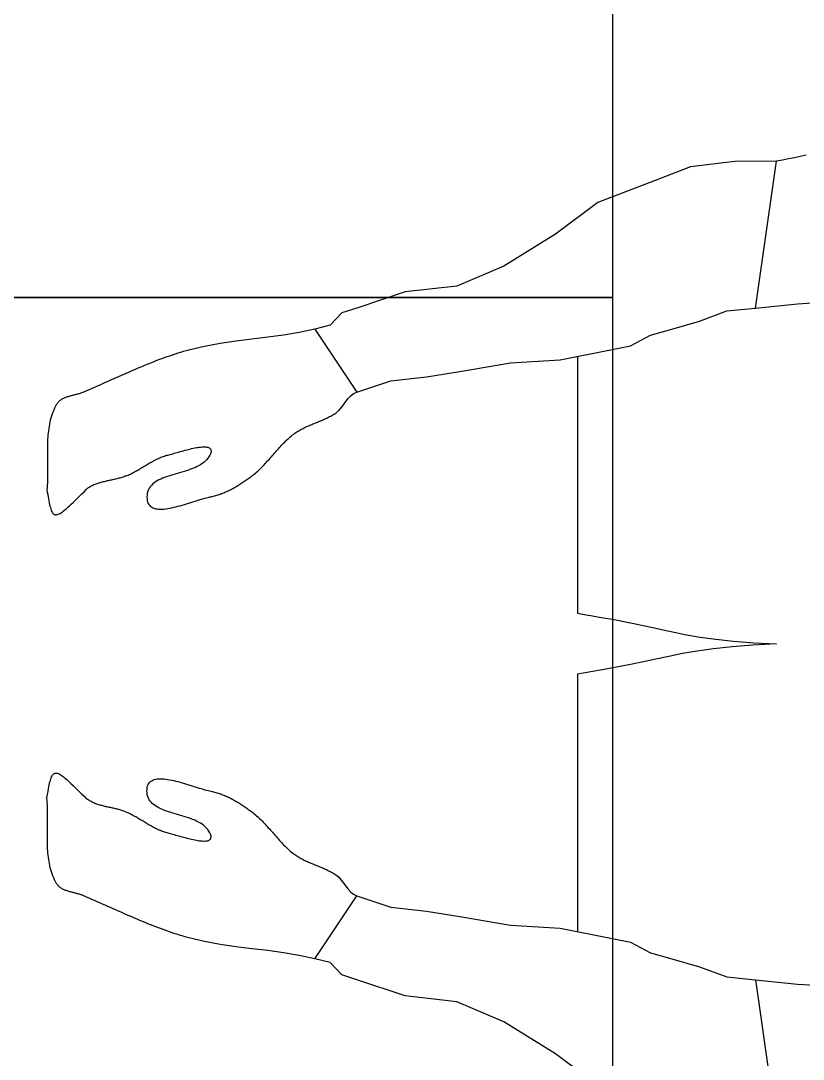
# Model space of a CAD drawing. Header units: millimetres. Extents: x -155 to 94595, y -3153 to 63413.
# Drawn here: x 92870 to 93260, y 44548 to 45065 of the extents above; entities that cross this region are included whole.
import ezdxf

# ---------------------------------------------------------------- set-up
doc = ezdxf.new("R2010")
doc.units = ezdxf.units.MM
doc.linetypes.add('TRATTEGGIATA2', pattern=[0.375, 0.25, -0.125])
doc.layers.add('5', color=1, linetype='TRATTEGGIATA2')
doc.layers.add('int', color=185, linetype='Continuous')

msp = doc.modelspace()

# ---------------------------------------------------------------- linework, layer by layer
at = {"layer": '5'}
for points in [[(93164.86, 44926.989), (92564.86, 44926.989), (92564.86, 45826.989), (93164.86, 45826.989)], [(93164.86, 44026.989), (92564.86, 44026.989), (92564.86, 44926.989), (93164.86, 44926.989)]]:
    msp.add_lwpolyline(points, close=True, dxfattribs=at)
at = {"layer": 'int'}
for p, q in [((93225.641, 44994.715), (93203.65, 44992.118)), ((93246.508, 44994.936), (93225.641, 44994.715)), ((93236.057, 44921.784), (93246.508, 44994.936)), ((93249.456, 44995.468), (93246.508, 44994.936)), ((93252.403, 44996.023), (93249.456, 44995.468)), ((93255.346, 44996.598), (93252.403, 44996.023)), ((93258.287, 44997.192), (93255.346, 44996.598)), ((93261.227, 44997.803), (93258.287, 44997.192)), ((93203.65, 44992.118), (93183.806, 44984.486)), ((93183.806, 44984.486), (93157.543, 44974.385)), ((93157.543, 44974.385), (93136.495, 44958.549)), ((93136.495, 44958.549), (93110.654, 44942.684)), ((93110.654, 44942.684), (93087.313, 44932.681)), ((93087.313, 44932.681), (93061.564, 44929.805)), ((93061.564, 44929.805), (93037.502, 44921.784)), ((93037.502, 44921.784), (93030.1, 44919.317)), ((93221.741, 44920.352), (93236.057, 44921.784)), ((93236.057, 44921.784), (93256.871, 44923.865)), ((93256.871, 44923.865), (93278.096, 44925.228)), ((93030.1, 44919.317), (93024.188, 44913.23)), ((93208.067, 44915.28), (93221.741, 44920.352)), ((93016.601, 44911.334), (93008.841, 44909.637)), ((93024.188, 44913.23), (93016.601, 44911.334)), ((93016.601, 44911.334), (93037.502, 44879.983)), ((93183.663, 44908.307), (93194.256, 44911.334)), ((93194.256, 44911.334), (93208.067, 44915.28)), ((92977.307, 44905.286), (92969.436, 44904.147)), ((92985.21, 44906.273), (92977.307, 44905.286)), ((92993.118, 44907.239), (92985.21, 44906.273)), ((93001.004, 44908.316), (92993.118, 44907.239)), ((93008.841, 44909.637), (93001.004, 44908.316)), ((93173.721, 44903.046), (93183.663, 44908.307)), ((92951.121, 44900.095), (92949.739, 44899.681)), ((92952.508, 44900.496), (92951.121, 44900.095)), ((92953.899, 44900.883), (92952.508, 44900.496)), ((92961.624, 44902.723), (92953.899, 44900.883)), ((92969.436, 44904.147), (92961.624, 44902.723)), ((93138.746, 44896.051), (93162.905, 44900.883)), ((93162.905, 44900.883), (93173.721, 44903.046)), ((92936.132, 44894.911), (92934.789, 44894.382)), ((92937.478, 44895.432), (92936.132, 44894.911)), ((92938.826, 44895.944), (92937.478, 44895.432)), ((92940.178, 44896.448), (92938.826, 44895.944)), ((92941.533, 44896.942), (92940.178, 44896.448)), ((92942.891, 44897.426), (92941.533, 44896.942)), ((92944.253, 44897.9), (92942.891, 44897.426)), ((92945.619, 44898.363), (92944.253, 44897.9)), ((92946.988, 44898.814), (92945.619, 44898.363)), ((92948.362, 44899.254), (92946.988, 44898.814)), ((92949.739, 44899.681), (92948.362, 44899.254)), ((93114.051, 44894.483), (93138.746, 44896.051)), ((93147.36, 44897.774), (93147.36, 44769.892)), ((92924.126, 44889.921), (92922.801, 44889.342)), ((92925.453, 44890.496), (92924.126, 44889.921)), ((92926.781, 44891.067), (92925.453, 44890.496)), ((92928.111, 44891.634), (92926.781, 44891.067)), ((92929.442, 44892.196), (92928.111, 44891.634)), ((92930.776, 44892.752), (92929.442, 44892.196)), ((92932.111, 44893.302), (92930.776, 44892.752)), ((92933.449, 44893.845), (92932.111, 44893.302)), ((92934.789, 44894.382), (92933.449, 44893.845)), ((93072.231, 44887.513), (93089.753, 44890.433)), ((93089.753, 44890.433), (93114.051, 44894.483)), ((92912.228, 44884.638), (92910.908, 44884.048)), ((92913.548, 44885.228), (92912.228, 44884.638)), ((92914.869, 44885.819), (92913.548, 44885.228)), ((92916.189, 44886.409), (92914.869, 44885.819)), ((92917.51, 44886.999), (92916.189, 44886.409)), ((92918.832, 44887.588), (92917.51, 44886.999)), ((92920.154, 44888.175), (92918.832, 44887.588)), ((92921.477, 44888.759), (92920.154, 44888.175)), ((92922.801, 44889.342), (92921.477, 44888.759)), ((93037.502, 44879.983), (93054.374, 44885.607)), ((93054.374, 44885.607), (93072.231, 44887.513)), ((92900.093, 44879.406), (92899.686, 44879.278)), ((92900.493, 44879.54), (92900.093, 44879.406)), ((92900.886, 44879.68), (92900.493, 44879.54)), ((92901.271, 44879.827), (92900.886, 44879.68)), ((92901.648, 44879.983), (92901.271, 44879.827)), ((92902.973, 44880.553), (92901.648, 44879.983)), ((92904.298, 44881.128), (92902.973, 44880.553)), ((92905.621, 44881.707), (92904.298, 44881.128)), ((92906.944, 44882.288), (92905.621, 44881.707)), ((92908.266, 44882.873), (92906.944, 44882.288)), ((92909.587, 44883.46), (92908.266, 44882.873)), ((92910.908, 44884.048), (92909.587, 44883.46)), ((93035.855, 44879.191), (93037.502, 44879.983)), ((92888.323, 44874.34), (92888.099, 44874.016)), ((92888.564, 44874.647), (92888.323, 44874.34)), ((92888.822, 44874.938), (92888.564, 44874.647)), ((92889.096, 44875.212), (92888.822, 44874.938)), ((92889.385, 44875.471), (92889.096, 44875.212)), ((92889.688, 44875.715), (92889.385, 44875.471)), ((92890.005, 44875.946), (92889.688, 44875.715)), ((92890.335, 44876.163), (92890.005, 44875.946)), ((92890.676, 44876.369), (92890.335, 44876.163)), ((92891.029, 44876.562), (92890.676, 44876.369)), ((92891.393, 44876.745), (92891.029, 44876.562)), ((92891.766, 44876.918), (92891.393, 44876.745)), ((92892.148, 44877.081), (92891.766, 44876.918)), ((92892.539, 44877.236), (92892.148, 44877.081)), ((92892.936, 44877.383), (92892.539, 44877.236)), ((92893.341, 44877.522), (92892.936, 44877.383)), ((92893.751, 44877.656), (92893.341, 44877.522)), ((92894.167, 44877.784), (92893.751, 44877.656)), ((92894.587, 44877.907), (92894.167, 44877.784)), ((92895.01, 44878.026), (92894.587, 44877.907)), ((92895.437, 44878.141), (92895.01, 44878.026)), ((92895.865, 44878.254), (92895.437, 44878.141)), ((92896.295, 44878.366), (92895.865, 44878.254)), ((92896.725, 44878.476), (92896.295, 44878.366)), ((92897.155, 44878.585), (92896.725, 44878.476)), ((92897.584, 44878.695), (92897.155, 44878.585)), ((92898.011, 44878.807), (92897.584, 44878.695)), ((92898.435, 44878.92), (92898.011, 44878.807)), ((92898.857, 44879.036), (92898.435, 44878.92)), ((92899.274, 44879.155), (92898.857, 44879.036)), ((92899.686, 44879.278), (92899.274, 44879.155)), ((93030.911, 44873.626), (93032.035, 44875.191)), ((93032.035, 44875.191), (93033.189, 44876.702)), ((93033.189, 44876.702), (93034.44, 44878.066)), ((93034.44, 44878.066), (93035.855, 44879.191)), ((92885.825, 44869.007), (92885.485, 44868.002)), ((92886.198, 44870.002), (92885.825, 44869.007)), ((92886.608, 44870.988), (92886.198, 44870.002)), ((92887.054, 44871.963), (92886.608, 44870.988)), ((92887.54, 44872.929), (92887.054, 44871.963)), ((92887.707, 44873.311), (92887.54, 44872.929)), ((92887.893, 44873.673), (92887.707, 44873.311)), ((92888.099, 44874.016), (92887.893, 44873.673)), ((93026.04, 44868.889), (93026.549, 44869.205)), ((93026.549, 44869.205), (93027.051, 44869.532)), ((93027.051, 44869.532), (93028.486, 44870.703)), ((93028.486, 44870.703), (93029.75, 44872.099)), ((93029.75, 44872.099), (93030.911, 44873.626)), ((92884.439, 44863.9), (92884.247, 44862.856)), ((92884.657, 44864.937), (92884.439, 44863.9)), ((92884.903, 44865.967), (92884.657, 44864.937)), ((92885.179, 44866.989), (92884.903, 44865.967)), ((92885.485, 44868.002), (92885.179, 44866.989)), ((93014.56, 44863.633), (93015.116, 44863.867)), ((93015.116, 44863.867), (93015.673, 44864.098)), ((93015.673, 44864.098), (93016.231, 44864.328)), ((93016.231, 44864.328), (93016.79, 44864.556)), ((93016.79, 44864.556), (93017.349, 44864.785)), ((93017.349, 44864.785), (93017.908, 44865.013)), ((93017.908, 44865.013), (93018.467, 44865.242)), ((93018.467, 44865.242), (93019.025, 44865.473)), ((93019.025, 44865.473), (93019.582, 44865.706)), ((93019.582, 44865.706), (93020.137, 44865.942)), ((93020.137, 44865.942), (93020.69, 44866.18)), ((93020.69, 44866.18), (93021.241, 44866.423)), ((93021.241, 44866.423), (93021.79, 44866.671)), ((93021.79, 44866.671), (93022.335, 44866.923)), ((93022.335, 44866.923), (93022.878, 44867.182)), ((93022.878, 44867.182), (93023.416, 44867.446)), ((93023.416, 44867.446), (93023.95, 44867.718)), ((93023.95, 44867.718), (93024.48, 44867.998)), ((93024.48, 44867.998), (93025.006, 44868.286)), ((93025.006, 44868.286), (93025.526, 44868.582)), ((93025.526, 44868.582), (93026.04, 44868.889)), ((92883.814, 44859.684), (92883.713, 44858.615)), ((92883.936, 44860.747), (92883.814, 44859.684)), ((92884.08, 44861.805), (92883.936, 44860.747)), ((92884.247, 44862.856), (92884.08, 44861.805)), ((93004.957, 44858.147), (93005.549, 44858.62)), ((93005.549, 44858.62), (93006.151, 44859.082)), ((93006.151, 44859.082), (93006.635, 44859.436)), ((93006.635, 44859.436), (93007.127, 44859.778)), ((93007.127, 44859.778), (93007.625, 44860.109)), ((93007.625, 44860.109), (93008.13, 44860.428)), ((93008.13, 44860.428), (93008.641, 44860.737)), ((93008.641, 44860.737), (93009.157, 44861.037)), ((93009.157, 44861.037), (93009.679, 44861.327)), ((93009.679, 44861.327), (93010.207, 44861.609)), ((93010.207, 44861.609), (93010.738, 44861.883)), ((93010.738, 44861.883), (93011.274, 44862.15)), ((93011.274, 44862.15), (93011.814, 44862.41)), ((93011.814, 44862.41), (93012.358, 44862.664)), ((93012.358, 44862.664), (93012.904, 44862.913)), ((93012.904, 44862.913), (93013.454, 44863.157)), ((93013.454, 44863.157), (93014.006, 44863.397)), ((93014.006, 44863.397), (93014.56, 44863.633)), ((92883.477, 44854.295), (92883.453, 44853.205)), ((92883.514, 44855.381), (92883.477, 44854.295)), ((92883.564, 44856.463), (92883.514, 44855.381)), ((92883.63, 44857.542), (92883.564, 44856.463)), ((92883.713, 44858.615), (92883.63, 44857.542)), ((92999.492, 44852.908), (93000.01, 44853.464)), ((93000.01, 44853.464), (93000.533, 44854.014)), ((93000.533, 44854.014), (93001.061, 44854.559)), ((93001.061, 44854.559), (93001.596, 44855.096)), ((93001.596, 44855.096), (93002.136, 44855.627)), ((93002.136, 44855.627), (93002.684, 44856.149)), ((93002.684, 44856.149), (93003.24, 44856.663)), ((93003.24, 44856.663), (93003.803, 44857.168)), ((93003.803, 44857.168), (93004.376, 44857.663)), ((93004.376, 44857.663), (93004.957, 44858.147)), ((92883.44, 44852.113), (92883.436, 44851.018)), ((92883.436, 44851.018), (92883.441, 44849.92)), ((92883.453, 44853.205), (92883.44, 44852.113)), ((92883.441, 44849.92), (92883.451, 44848.822)), ((92883.451, 44848.822), (92883.466, 44847.721)), ((92941.724, 44848.13), (92942.293, 44848.311)), ((92942.293, 44848.311), (92942.868, 44848.479)), ((92942.868, 44848.479), (92943.449, 44848.632)), ((92943.449, 44848.632), (92943.993, 44848.772)), ((92943.993, 44848.772), (92944.58, 44848.928)), ((92944.58, 44848.928), (92945.204, 44849.1)), ((92945.204, 44849.1), (92945.863, 44849.285)), ((92945.863, 44849.285), (92946.554, 44849.481)), ((92946.554, 44849.481), (92947.272, 44849.686)), ((92947.272, 44849.686), (92948.015, 44849.899)), ((92948.015, 44849.899), (92948.78, 44850.116)), ((92948.78, 44850.116), (92949.562, 44850.337)), ((92949.562, 44850.337), (92950.358, 44850.558)), ((92950.358, 44850.558), (92951.165, 44850.779)), ((92951.165, 44850.779), (92951.98, 44850.998)), ((92951.98, 44850.998), (92952.799, 44851.211)), ((92952.799, 44851.211), (92953.619, 44851.418)), ((92953.619, 44851.418), (92954.436, 44851.616)), ((92954.436, 44851.616), (92955.246, 44851.804)), ((92955.246, 44851.804), (92956.047, 44851.979)), ((92956.047, 44851.979), (92956.836, 44852.139)), ((92956.836, 44852.139), (92957.608, 44852.283)), ((92957.608, 44852.283), (92958.36, 44852.408)), ((92958.36, 44852.408), (92959.088, 44852.513)), ((92959.088, 44852.513), (92959.791, 44852.595)), ((92959.791, 44852.595), (92960.463, 44852.653)), ((92960.463, 44852.653), (92961.102, 44852.684)), ((92961.102, 44852.684), (92961.704, 44852.687)), ((92961.704, 44852.687), (92962.265, 44852.659)), ((92962.265, 44852.659), (92962.783, 44852.599)), ((92962.783, 44852.599), (92963.254, 44852.504)), ((92963.254, 44852.504), (92963.675, 44852.374)), ((92963.675, 44852.374), (92964.041, 44852.205)), ((92964.35, 44848.632), (92963.869, 44847.778)), ((92964.041, 44852.205), (92964.35, 44851.995)), ((92964.35, 44851.995), (92964.598, 44851.743)), ((92964.622, 44849.235), (92964.35, 44848.632)), ((92964.598, 44851.743), (92964.783, 44851.447)), ((92964.81, 44849.782), (92964.622, 44849.235)), ((92964.783, 44851.447), (92964.899, 44851.105)), ((92964.916, 44850.274), (92964.81, 44849.782)), ((92964.899, 44851.105), (92964.945, 44850.715)), ((92964.945, 44850.715), (92964.916, 44850.274)), ((92994.95, 44847.768), (92995.45, 44848.344)), ((92995.45, 44848.344), (92995.951, 44848.92)), ((92995.951, 44848.92), (92996.451, 44849.496)), ((92996.451, 44849.496), (92996.952, 44850.07)), ((92996.952, 44850.07), (92997.455, 44850.644)), ((92997.455, 44850.644), (92997.96, 44851.215)), ((92997.96, 44851.215), (92998.467, 44851.783)), ((92998.467, 44851.783), (92998.978, 44852.347)), ((92998.978, 44852.347), (92999.492, 44852.908)), ((92883.466, 44847.721), (92883.484, 44846.621)), ((92883.484, 44846.621), (92883.503, 44845.519)), ((92883.503, 44845.519), (92883.523, 44844.418)), ((92883.523, 44844.418), (92883.541, 44843.317)), ((92883.541, 44843.317), (92883.556, 44842.217)), ((92931.572, 44843.002), (92932.09, 44843.314)), ((92932.09, 44843.314), (92932.608, 44843.626)), ((92932.608, 44843.626), (92933.127, 44843.935)), ((92933.127, 44843.935), (92933.646, 44844.243)), ((92933.646, 44844.243), (92934.167, 44844.547)), ((92934.167, 44844.547), (92934.689, 44844.848)), ((92934.689, 44844.848), (92935.213, 44845.145)), ((92935.213, 44845.145), (92935.739, 44845.437)), ((92935.739, 44845.437), (92936.266, 44845.723)), ((92936.266, 44845.723), (92936.797, 44846.002)), ((92936.797, 44846.002), (92937.33, 44846.275)), ((92937.33, 44846.275), (92937.866, 44846.541)), ((92937.866, 44846.541), (92938.405, 44846.798)), ((92938.405, 44846.798), (92938.948, 44847.046)), ((92938.948, 44847.046), (92939.494, 44847.285)), ((92939.494, 44847.285), (92940.045, 44847.513)), ((92940.045, 44847.513), (92940.6, 44847.73)), ((92940.6, 44847.73), (92941.159, 44847.936)), ((92941.159, 44847.936), (92941.724, 44848.13)), ((92958.7, 44843.25), (92957.759, 44842.768)), ((92959.6, 44843.765), (92958.7, 44843.25)), ((92960.454, 44844.319), (92959.6, 44843.765)), ((92961.257, 44844.915), (92960.454, 44844.319)), ((92962.005, 44845.555), (92961.257, 44844.915)), ((92962.692, 44846.244), (92962.005, 44845.555)), ((92963.315, 44846.984), (92962.692, 44846.244)), ((92963.869, 44847.778), (92963.315, 44846.984)), ((92990.34, 44842.705), (92990.868, 44843.249)), ((92990.868, 44843.249), (92991.391, 44843.8)), ((92991.391, 44843.8), (92991.909, 44844.355)), ((92991.909, 44844.355), (92992.423, 44844.916)), ((92992.423, 44844.916), (92992.934, 44845.481)), ((92992.934, 44845.481), (92993.441, 44846.049)), ((92993.441, 44846.049), (92993.946, 44846.62)), ((92993.946, 44846.62), (92994.448, 44847.193)), ((92994.448, 44847.193), (92994.95, 44847.768)), ((92883.566, 44838.926), (92883.553, 44837.833)), ((92883.556, 44842.217), (92883.566, 44841.118)), ((92883.566, 44841.118), (92883.57, 44840.021)), ((92883.57, 44840.021), (92883.566, 44838.926)), ((92922.054, 44837.99), (92921.555, 44837.809)), ((92922.548, 44838.181), (92922.054, 44837.99)), ((92922.548, 44838.181), (92923.103, 44838.409)), ((92923.103, 44838.409), (92923.653, 44838.648)), ((92923.653, 44838.648), (92924.199, 44838.896)), ((92924.199, 44838.896), (92924.741, 44839.152)), ((92924.741, 44839.152), (92925.28, 44839.417)), ((92925.28, 44839.417), (92925.816, 44839.69)), ((92925.816, 44839.69), (92926.348, 44839.969)), ((92926.348, 44839.969), (92926.878, 44840.255)), ((92926.878, 44840.255), (92927.406, 44840.547)), ((92927.406, 44840.547), (92927.931, 44840.843)), ((92927.931, 44840.843), (92928.455, 44841.144)), ((92928.455, 44841.144), (92928.977, 44841.448)), ((92928.977, 44841.448), (92929.497, 44841.756)), ((92929.497, 44841.756), (92930.017, 44842.065)), ((92930.017, 44842.065), (92930.535, 44842.377)), ((92930.535, 44842.377), (92931.054, 44842.689)), ((92931.054, 44842.689), (92931.572, 44843.002)), ((92943.829, 44838.135), (92942.789, 44837.785)), ((92944.893, 44838.472), (92943.829, 44838.135)), ((92945.974, 44838.8), (92944.893, 44838.472)), ((92947.069, 44839.122), (92945.974, 44838.8)), ((92948.174, 44839.442), (92947.069, 44839.122)), ((92949.282, 44839.763), (92948.174, 44839.442)), ((92950.391, 44840.088), (92949.282, 44839.763)), ((92951.494, 44840.421), (92950.391, 44840.088)), ((92952.589, 44840.765), (92951.494, 44840.421)), ((92953.669, 44841.123), (92952.589, 44840.765)), ((92954.731, 44841.499), (92953.669, 44841.123)), ((92955.769, 44841.897), (92954.731, 44841.499)), ((92956.78, 44842.318), (92955.769, 44841.897)), ((92957.759, 44842.768), (92956.78, 44842.318)), ((92984.768, 44837.822), (92985.25, 44838.181)), ((92985.25, 44838.181), (92985.852, 44838.643)), ((92985.852, 44838.643), (92986.444, 44839.116)), ((92986.444, 44839.116), (92987.025, 44839.601)), ((92987.025, 44839.601), (92987.598, 44840.096)), ((92987.598, 44840.096), (92988.161, 44840.6)), ((92988.161, 44840.6), (92988.717, 44841.114)), ((92988.717, 44841.114), (92989.265, 44841.637)), ((92989.265, 44841.637), (92989.805, 44842.167)), ((92989.805, 44842.167), (92990.34, 44842.705)), ((92883.377, 44833.497), (92883.294, 44832.423)), ((92883.443, 44834.575), (92883.377, 44833.497)), ((92883.493, 44835.657), (92883.443, 44834.575)), ((92883.529, 44836.744), (92883.493, 44835.657)), ((92883.553, 44837.833), (92883.529, 44836.744)), ((92904.726, 44832.802), (92904.272, 44832.537)), ((92905.187, 44833.053), (92904.726, 44832.802)), ((92905.654, 44833.289), (92905.187, 44833.053)), ((92906.128, 44833.513), (92905.654, 44833.289)), ((92906.608, 44833.725), (92906.128, 44833.513)), ((92907.093, 44833.925), (92906.608, 44833.725)), ((92907.583, 44834.115), (92907.093, 44833.925)), ((92908.078, 44834.295), (92907.583, 44834.115)), ((92908.578, 44834.465), (92908.078, 44834.295)), ((92909.082, 44834.627), (92908.578, 44834.465)), ((92909.59, 44834.781), (92909.082, 44834.627)), ((92910.101, 44834.927), (92909.59, 44834.781)), ((92910.616, 44835.068), (92910.101, 44834.927)), ((92911.133, 44835.202), (92910.616, 44835.068)), ((92911.653, 44835.332), (92911.133, 44835.202)), ((92912.175, 44835.458), (92911.653, 44835.332)), ((92912.699, 44835.58), (92912.175, 44835.458)), ((92913.224, 44835.699), (92912.699, 44835.58)), ((92913.751, 44835.816), (92913.224, 44835.699)), ((92914.278, 44835.931), (92913.751, 44835.816)), ((92914.805, 44836.046), (92914.278, 44835.931)), ((92915.333, 44836.161), (92914.805, 44836.046)), ((92915.861, 44836.277), (92915.333, 44836.161)), ((92916.388, 44836.395), (92915.861, 44836.277)), ((92916.914, 44836.514), (92916.388, 44836.395)), ((92917.439, 44836.637), (92916.914, 44836.514)), ((92917.963, 44836.763), (92917.439, 44836.637)), ((92918.484, 44836.893), (92917.963, 44836.763)), ((92919.004, 44837.029), (92918.484, 44836.893)), ((92919.521, 44837.17), (92919.004, 44837.029)), ((92920.034, 44837.318), (92919.521, 44837.17)), ((92920.545, 44837.474), (92920.034, 44837.318)), ((92921.052, 44837.637), (92920.545, 44837.474)), ((92921.555, 44837.809), (92921.052, 44837.637)), ((92934.651, 44832.856), (92934.166, 44832.146)), ((92935.211, 44833.517), (92934.651, 44832.856)), ((92935.839, 44834.131), (92935.211, 44833.517)), ((92936.531, 44834.703), (92935.839, 44834.131)), ((92937.283, 44835.235), (92936.531, 44834.703)), ((92938.09, 44835.73), (92937.283, 44835.235)), ((92938.947, 44836.193), (92938.09, 44835.73)), ((92939.85, 44836.627), (92938.947, 44836.193)), ((92940.795, 44837.035), (92939.85, 44836.627)), ((92941.776, 44837.419), (92940.795, 44837.035)), ((92942.789, 44837.785), (92941.776, 44837.419)), ((92976.669, 44832.5), (92977.196, 44832.8)), ((92977.196, 44832.8), (92977.721, 44833.105)), ((92977.721, 44833.105), (92978.243, 44833.415)), ((92978.243, 44833.415), (92978.762, 44833.731)), ((92978.762, 44833.731), (92979.278, 44834.051)), ((92979.278, 44834.051), (92979.791, 44834.376)), ((92979.791, 44834.376), (92980.302, 44834.705)), ((92980.302, 44834.705), (92980.809, 44835.038)), ((92980.809, 44835.038), (92981.314, 44835.375)), ((92981.314, 44835.375), (92981.816, 44835.715)), ((92981.816, 44835.715), (92982.315, 44836.059)), ((92982.315, 44836.059), (92982.811, 44836.406)), ((92982.811, 44836.406), (92983.305, 44836.756)), ((92983.305, 44836.756), (92983.795, 44837.109)), ((92983.795, 44837.109), (92984.283, 44837.464)), ((92984.283, 44837.464), (92984.768, 44837.822)), ((92883.294, 44832.423), (92883.192, 44831.354)), ((92883.192, 44831.354), (92883.401, 44830.104)), ((92883.401, 44830.104), (92883.601, 44828.919)), ((92883.601, 44828.919), (92883.793, 44827.8)), ((92883.793, 44827.8), (92883.981, 44826.747)), ((92898.243, 44826.96), (92899.328, 44828.032)), ((92899.328, 44828.032), (92900.473, 44829.171)), ((92900.473, 44829.171), (92901.681, 44830.377)), ((92901.681, 44830.377), (92902.954, 44831.65)), ((92903.385, 44831.962), (92902.954, 44831.65)), ((92903.825, 44832.258), (92903.385, 44831.962)), ((92904.272, 44832.537), (92903.825, 44832.258)), ((92933.048, 44828.74), (92932.999, 44827.731)), ((92932.999, 44827.731), (92933.04, 44826.811)), ((92933.195, 44829.683), (92933.048, 44828.74)), ((92933.433, 44830.563), (92933.195, 44829.683)), ((92933.758, 44831.382), (92933.433, 44830.563)), ((92934.166, 44832.146), (92933.758, 44831.382)), ((92963.538, 44827.557), (92964.35, 44827.731)), ((92964.35, 44827.731), (92964.939, 44827.855)), ((92964.939, 44827.855), (92965.526, 44827.988)), ((92965.526, 44827.988), (92966.11, 44828.132)), ((92966.11, 44828.132), (92966.691, 44828.286)), ((92966.691, 44828.286), (92967.269, 44828.45)), ((92967.269, 44828.45), (92967.845, 44828.623)), ((92967.845, 44828.623), (92968.418, 44828.806)), ((92968.418, 44828.806), (92968.987, 44828.997)), ((92968.987, 44828.997), (92969.554, 44829.197)), ((92969.554, 44829.197), (92970.119, 44829.406)), ((92970.119, 44829.406), (92970.68, 44829.623)), ((92970.68, 44829.623), (92971.239, 44829.849)), ((92971.239, 44829.849), (92971.794, 44830.082)), ((92971.794, 44830.082), (92972.347, 44830.323)), ((92972.347, 44830.323), (92972.897, 44830.571)), ((92972.897, 44830.571), (92973.445, 44830.827)), ((92973.445, 44830.827), (92973.989, 44831.09)), ((92973.989, 44831.09), (92974.531, 44831.359)), ((92974.531, 44831.359), (92975.07, 44831.635)), ((92975.07, 44831.635), (92975.606, 44831.917)), ((92975.606, 44831.917), (92976.139, 44832.205)), ((92976.139, 44832.205), (92976.669, 44832.5)), ((92883.981, 44826.747), (92884.166, 44825.76)), ((92884.166, 44825.76), (92884.35, 44824.839)), ((92884.35, 44824.839), (92884.535, 44823.984)), ((92884.535, 44823.984), (92884.723, 44823.195)), ((92884.723, 44823.195), (92884.916, 44822.472)), ((92884.916, 44822.472), (92885.116, 44821.815)), ((92892.907, 44821.932), (92893.668, 44822.603)), ((92893.668, 44822.603), (92894.477, 44823.341)), ((92894.477, 44823.341), (92895.337, 44824.146)), ((92895.337, 44824.146), (92896.25, 44825.017)), ((92896.25, 44825.017), (92897.218, 44825.955)), ((92897.218, 44825.955), (92898.243, 44826.96)), ((92933.04, 44826.811), (92933.161, 44825.979)), ((92933.161, 44825.979), (92933.358, 44825.232)), ((92933.358, 44825.232), (92933.629, 44824.565)), ((92933.629, 44824.565), (92933.97, 44823.977)), ((92933.97, 44823.977), (92934.379, 44823.464)), ((92934.379, 44823.464), (92934.851, 44823.022)), ((92934.851, 44823.022), (92935.383, 44822.649)), ((92935.383, 44822.649), (92935.973, 44822.341)), ((92945.325, 44822.362), (92946.352, 44822.59)), ((92946.352, 44822.59), (92947.394, 44822.843)), ((92947.394, 44822.843), (92948.448, 44823.117)), ((92948.448, 44823.117), (92949.512, 44823.408)), ((92949.512, 44823.408), (92950.581, 44823.714)), ((92950.581, 44823.714), (92951.652, 44824.031)), ((92951.652, 44824.031), (92952.723, 44824.356)), ((92952.723, 44824.356), (92953.79, 44824.686)), ((92953.79, 44824.686), (92954.85, 44825.017)), ((92954.85, 44825.017), (92955.9, 44825.348)), ((92955.9, 44825.348), (92956.936, 44825.673)), ((92956.936, 44825.673), (92957.955, 44825.991)), ((92957.955, 44825.991), (92958.955, 44826.298)), ((92958.955, 44826.298), (92959.931, 44826.591)), ((92959.931, 44826.591), (92960.88, 44826.866)), ((92960.88, 44826.866), (92961.8, 44827.121)), ((92961.8, 44827.121), (92962.687, 44827.353)), ((92962.687, 44827.353), (92963.538, 44827.557)), ((92885.116, 44821.815), (92885.325, 44821.224)), ((92885.325, 44821.224), (92885.545, 44820.7)), ((92885.545, 44820.7), (92885.778, 44820.241)), ((92885.778, 44820.241), (92886.026, 44819.849)), ((92886.026, 44819.849), (92886.291, 44819.523)), ((92886.291, 44819.523), (92886.575, 44819.263)), ((92886.575, 44819.263), (92886.88, 44819.07)), ((92886.88, 44819.07), (92887.208, 44818.943)), ((92887.208, 44818.943), (92887.561, 44818.882)), ((92887.561, 44818.882), (92887.941, 44818.888)), ((92887.941, 44818.888), (92888.35, 44818.96)), ((92888.35, 44818.96), (92888.79, 44819.099)), ((92888.79, 44819.099), (92889.263, 44819.304)), ((92889.263, 44819.304), (92889.772, 44819.575)), ((92889.772, 44819.575), (92890.317, 44819.913)), ((92890.317, 44819.913), (92890.901, 44820.318)), ((92890.901, 44820.318), (92891.526, 44820.789)), ((92891.526, 44820.789), (92892.194, 44821.327)), ((92892.194, 44821.327), (92892.907, 44821.932)), ((92935.973, 44822.341), (92936.617, 44822.096)), ((92936.617, 44822.096), (92937.312, 44821.909)), ((92937.312, 44821.909), (92938.055, 44821.779)), ((92938.055, 44821.779), (92938.842, 44821.701)), ((92938.842, 44821.701), (92939.67, 44821.672)), ((92939.67, 44821.672), (92940.537, 44821.69)), ((92940.537, 44821.69), (92941.438, 44821.751)), ((92941.438, 44821.751), (92942.37, 44821.852)), ((92942.37, 44821.852), (92943.331, 44821.989)), ((92943.331, 44821.989), (92944.317, 44822.16)), ((92944.317, 44822.16), (92945.325, 44822.362)), ((93147.36, 44769.892), (93151.678, 44769.141)), ((93151.678, 44769.141), (93154.918, 44768.578)), ((93154.918, 44768.578), (93157.405, 44768.144)), ((93157.405, 44768.144), (93160.299, 44767.632)), ((93160.299, 44767.632), (93163.576, 44767.038)), ((93163.576, 44767.038), (93167.213, 44766.359)), ((93167.213, 44766.359), (93171.188, 44765.591)), ((93171.188, 44765.591), (93175.477, 44764.731)), ((93175.477, 44764.731), (93180.058, 44763.774)), ((93180.058, 44763.774), (93184.907, 44762.719)), ((93184.907, 44762.719), (93190.032, 44761.568)), ((93190.032, 44761.568), (93195.565, 44760.362)), ((93195.565, 44760.362), (93201.671, 44759.147)), ((93201.671, 44759.147), (93208.513, 44757.969)), ((93208.513, 44757.969), (93216.254, 44756.877)), ((93216.254, 44756.877), (93225.058, 44755.916)), ((93225.058, 44755.916), (93235.088, 44755.135)), ((93206.969, 44751.022), (93199.584, 44749.751)), ((93215.153, 44752.184), (93206.969, 44751.022)), ((93224.337, 44753.192), (93215.153, 44752.184)), ((93234.722, 44754.005), (93224.337, 44753.192)), ((93246.508, 44754.579), (93234.722, 44754.005)), ((93235.088, 44755.135), (93246.508, 44754.579)), ((93180.214, 44745.705), (93172.91, 44744.215)), ((93186.408, 44747.049), (93180.214, 44745.705)), ((93192.797, 44748.412), (93186.408, 44747.049)), ((93199.584, 44749.751), (93192.797, 44748.412)), ((93158.764, 44741.59), (93147.36, 44739.559)), ((93172.91, 44744.215), (93158.764, 44741.59)), ((93147.36, 44739.559), (93147.36, 44611.384)), ((92885.325, 44687.934), (92885.545, 44688.458)), ((92885.545, 44688.458), (92885.778, 44688.917)), ((92885.778, 44688.917), (92886.026, 44689.309)), ((92886.026, 44689.309), (92886.291, 44689.635)), ((92886.291, 44689.635), (92886.575, 44689.895)), ((92886.575, 44689.895), (92886.88, 44690.088)), ((92886.88, 44690.088), (92887.208, 44690.215)), ((92887.208, 44690.215), (92887.561, 44690.276)), ((92887.561, 44690.276), (92887.941, 44690.27)), ((92887.941, 44690.27), (92888.35, 44690.198)), ((92888.35, 44690.198), (92888.79, 44690.06)), ((92888.79, 44690.06), (92889.263, 44689.855)), ((92889.263, 44689.855), (92889.772, 44689.583)), ((92889.772, 44689.583), (92890.317, 44689.245)), ((92890.317, 44689.245), (92890.901, 44688.84)), ((92890.901, 44688.84), (92891.526, 44688.369)), ((92891.526, 44688.369), (92892.194, 44687.831)), ((92883.981, 44682.411), (92884.166, 44683.398)), ((92884.166, 44683.398), (92884.35, 44684.319)), ((92884.35, 44684.319), (92884.535, 44685.174)), ((92884.535, 44685.174), (92884.723, 44685.963)), ((92884.723, 44685.963), (92884.916, 44686.686)), ((92884.916, 44686.686), (92885.116, 44687.343)), ((92885.116, 44687.343), (92885.325, 44687.934)), ((92892.194, 44687.831), (92892.907, 44687.226)), ((92892.907, 44687.226), (92893.668, 44686.555)), ((92893.668, 44686.555), (92894.477, 44685.817)), ((92894.477, 44685.817), (92895.337, 44685.013)), ((92895.337, 44685.013), (92896.25, 44684.141)), ((92896.25, 44684.141), (92897.218, 44683.203)), ((92897.218, 44683.203), (92898.243, 44682.198)), ((92933.04, 44682.347), (92933.161, 44683.179)), ((92933.161, 44683.179), (92933.358, 44683.926)), ((92933.358, 44683.926), (92933.629, 44684.593)), ((92933.629, 44684.593), (92933.97, 44685.181)), ((92933.97, 44685.181), (92934.379, 44685.694)), ((92934.379, 44685.694), (92934.851, 44686.136)), ((92934.851, 44686.136), (92935.383, 44686.509)), ((92935.383, 44686.509), (92935.973, 44686.817)), ((92935.973, 44686.817), (92936.617, 44687.062)), ((92936.617, 44687.062), (92937.312, 44687.249)), ((92937.312, 44687.249), (92938.055, 44687.379)), ((92938.055, 44687.379), (92938.842, 44687.457)), ((92938.842, 44687.457), (92939.67, 44687.486)), ((92939.67, 44687.486), (92940.537, 44687.468)), ((92940.537, 44687.468), (92941.438, 44687.407)), ((92941.438, 44687.407), (92942.37, 44687.306)), ((92942.37, 44687.306), (92943.331, 44687.169)), ((92943.331, 44687.169), (92944.317, 44686.998)), ((92944.317, 44686.998), (92945.325, 44686.796)), ((92945.325, 44686.796), (92946.352, 44686.568)), ((92946.352, 44686.568), (92947.394, 44686.315)), ((92947.394, 44686.315), (92948.448, 44686.041)), ((92948.448, 44686.041), (92949.512, 44685.75)), ((92949.512, 44685.75), (92950.581, 44685.444)), ((92950.581, 44685.444), (92951.652, 44685.128)), ((92951.652, 44685.128), (92952.723, 44684.802)), ((92952.723, 44684.802), (92953.79, 44684.472)), ((92953.79, 44684.472), (92954.85, 44684.141)), ((92954.85, 44684.141), (92955.9, 44683.81)), ((92955.9, 44683.81), (92956.936, 44683.485)), ((92956.936, 44683.485), (92957.955, 44683.167)), ((92957.955, 44683.167), (92958.955, 44682.86)), ((92883.192, 44677.804), (92883.401, 44679.055)), ((92883.294, 44676.735), (92883.192, 44677.804)), ((92883.401, 44679.055), (92883.601, 44680.239)), ((92883.601, 44680.239), (92883.793, 44681.358)), ((92883.793, 44681.358), (92883.981, 44682.411)), ((92898.243, 44682.198), (92899.328, 44681.126)), ((92899.328, 44681.126), (92900.473, 44679.987)), ((92900.473, 44679.987), (92901.681, 44678.781)), ((92901.681, 44678.781), (92902.954, 44677.508)), ((92932.999, 44681.427), (92933.04, 44682.347)), ((92933.048, 44680.418), (92932.999, 44681.427)), ((92933.195, 44679.475), (92933.048, 44680.418)), ((92933.433, 44678.596), (92933.195, 44679.475)), ((92933.758, 44677.776), (92933.433, 44678.596)), ((92934.166, 44677.012), (92933.758, 44677.776)), ((92958.955, 44682.86), (92959.931, 44682.567)), ((92959.931, 44682.567), (92960.88, 44682.292)), ((92960.88, 44682.292), (92961.8, 44682.037)), ((92961.8, 44682.037), (92962.687, 44681.806)), ((92962.687, 44681.806), (92963.538, 44681.601)), ((92963.538, 44681.601), (92964.35, 44681.427)), ((92964.35, 44681.427), (92964.939, 44681.303)), ((92964.939, 44681.303), (92965.526, 44681.17)), ((92965.526, 44681.17), (92966.11, 44681.026)), ((92966.11, 44681.026), (92966.691, 44680.872)), ((92966.691, 44680.872), (92967.269, 44680.708)), ((92967.269, 44680.708), (92967.845, 44680.535)), ((92967.845, 44680.535), (92968.418, 44680.352)), ((92968.418, 44680.352), (92968.987, 44680.161)), ((92968.987, 44680.161), (92969.554, 44679.961)), ((92969.554, 44679.961), (92970.119, 44679.752)), ((92970.119, 44679.752), (92970.68, 44679.535)), ((92970.68, 44679.535), (92971.239, 44679.309)), ((92971.239, 44679.309), (92971.794, 44679.076)), ((92971.794, 44679.076), (92972.347, 44678.835)), ((92972.347, 44678.835), (92972.897, 44678.587)), ((92972.897, 44678.587), (92973.445, 44678.331)), ((92973.445, 44678.331), (92973.989, 44678.069)), ((92973.989, 44678.069), (92974.531, 44677.799)), ((92974.531, 44677.799), (92975.07, 44677.523)), ((92883.377, 44675.662), (92883.294, 44676.735)), ((92883.443, 44674.583), (92883.377, 44675.662)), ((92883.493, 44673.501), (92883.443, 44674.583)), ((92883.529, 44672.414), (92883.493, 44673.501)), ((92903.385, 44677.196), (92902.954, 44677.508)), ((92903.825, 44676.901), (92903.385, 44677.196)), ((92904.272, 44676.621), (92903.825, 44676.901)), ((92904.726, 44676.356), (92904.272, 44676.621)), ((92905.187, 44676.106), (92904.726, 44676.356)), ((92905.654, 44675.869), (92905.187, 44676.106)), ((92906.128, 44675.645), (92905.654, 44675.869)), ((92906.608, 44675.433), (92906.128, 44675.645)), ((92907.093, 44675.233), (92906.608, 44675.433)), ((92907.583, 44675.043), (92907.093, 44675.233)), ((92908.078, 44674.863), (92907.583, 44675.043)), ((92908.578, 44674.693), (92908.078, 44674.863)), ((92909.082, 44674.531), (92908.578, 44674.693)), ((92909.59, 44674.377), (92909.082, 44674.531)), ((92910.101, 44674.231), (92909.59, 44674.377)), ((92910.616, 44674.09), (92910.101, 44674.231)), ((92911.133, 44673.956), (92910.616, 44674.09)), ((92911.653, 44673.826), (92911.133, 44673.956)), ((92912.175, 44673.7), (92911.653, 44673.826)), ((92912.699, 44673.578), (92912.175, 44673.7)), ((92913.224, 44673.459), (92912.699, 44673.578)), ((92913.751, 44673.342), (92913.224, 44673.459)), ((92914.278, 44673.227), (92913.751, 44673.342)), ((92914.805, 44673.112), (92914.278, 44673.227)), ((92915.333, 44672.997), (92914.805, 44673.112)), ((92915.861, 44672.881), (92915.333, 44672.997)), ((92916.388, 44672.764), (92915.861, 44672.881)), ((92916.914, 44672.644), (92916.388, 44672.764)), ((92917.439, 44672.521), (92916.914, 44672.644)), ((92934.651, 44676.302), (92934.166, 44677.012)), ((92935.211, 44675.641), (92934.651, 44676.302)), ((92935.839, 44675.027), (92935.211, 44675.641)), ((92936.531, 44674.456), (92935.839, 44675.027)), ((92937.283, 44673.924), (92936.531, 44674.456)), ((92938.09, 44673.428), (92937.283, 44673.924)), ((92938.947, 44672.965), (92938.09, 44673.428)), ((92939.85, 44672.531), (92938.947, 44672.965)), ((92940.795, 44672.124), (92939.85, 44672.531)), ((92975.07, 44677.523), (92975.606, 44677.241)), ((92975.606, 44677.241), (92976.139, 44676.953)), ((92976.139, 44676.953), (92976.669, 44676.658)), ((92976.669, 44676.658), (92977.196, 44676.358)), ((92977.196, 44676.358), (92977.721, 44676.053)), ((92977.721, 44676.053), (92978.243, 44675.743)), ((92978.243, 44675.743), (92978.762, 44675.427)), ((92978.762, 44675.427), (92979.278, 44675.107)), ((92979.278, 44675.107), (92979.791, 44674.782)), ((92979.791, 44674.782), (92980.302, 44674.453)), ((92980.302, 44674.453), (92980.809, 44674.12)), ((92980.809, 44674.12), (92981.314, 44673.783)), ((92981.314, 44673.783), (92981.816, 44673.443)), ((92981.816, 44673.443), (92982.315, 44673.099)), ((92982.315, 44673.099), (92982.811, 44672.752)), ((92982.811, 44672.752), (92983.305, 44672.402)), ((92883.553, 44671.325), (92883.529, 44672.414)), ((92883.566, 44670.232), (92883.553, 44671.325)), ((92883.556, 44666.941), (92883.566, 44668.04)), ((92883.57, 44669.137), (92883.566, 44670.232)), ((92883.566, 44668.04), (92883.57, 44669.137)), ((92917.963, 44672.395), (92917.439, 44672.521)), ((92918.484, 44672.265), (92917.963, 44672.395)), ((92919.004, 44672.129), (92918.484, 44672.265)), ((92919.521, 44671.988), (92919.004, 44672.129)), ((92920.034, 44671.84), (92919.521, 44671.988)), ((92920.545, 44671.684), (92920.034, 44671.84)), ((92921.052, 44671.521), (92920.545, 44671.684)), ((92921.555, 44671.349), (92921.052, 44671.521)), ((92922.054, 44671.168), (92921.555, 44671.349)), ((92922.548, 44670.977), (92922.054, 44671.168)), ((92922.548, 44670.977), (92923.103, 44670.749)), ((92923.103, 44670.749), (92923.653, 44670.51)), ((92923.653, 44670.51), (92924.199, 44670.263)), ((92924.199, 44670.263), (92924.741, 44670.006)), ((92924.741, 44670.006), (92925.28, 44669.741)), ((92925.28, 44669.741), (92925.816, 44669.468)), ((92925.816, 44669.468), (92926.348, 44669.189)), ((92926.348, 44669.189), (92926.878, 44668.903)), ((92926.878, 44668.903), (92927.406, 44668.611)), ((92927.406, 44668.611), (92927.931, 44668.315)), ((92927.931, 44668.315), (92928.455, 44668.014)), ((92928.455, 44668.014), (92928.977, 44667.71)), ((92928.977, 44667.71), (92929.497, 44667.402)), ((92929.497, 44667.402), (92930.017, 44667.093)), ((92941.776, 44671.739), (92940.795, 44672.124)), ((92942.789, 44671.373), (92941.776, 44671.739)), ((92943.829, 44671.023), (92942.789, 44671.373)), ((92944.893, 44670.686), (92943.829, 44671.023)), ((92945.974, 44670.358), (92944.893, 44670.686)), ((92947.069, 44670.036), (92945.974, 44670.358)), ((92948.174, 44669.716), (92947.069, 44670.036)), ((92949.282, 44669.395), (92948.174, 44669.716)), ((92950.391, 44669.07), (92949.282, 44669.395)), ((92951.494, 44668.737), (92950.391, 44669.07)), ((92952.589, 44668.393), (92951.494, 44668.737)), ((92953.669, 44668.035), (92952.589, 44668.393)), ((92954.731, 44667.659), (92953.669, 44668.035)), ((92955.769, 44667.262), (92954.731, 44667.659)), ((92983.305, 44672.402), (92983.795, 44672.049)), ((92983.795, 44672.049), (92984.283, 44671.694)), ((92984.283, 44671.694), (92984.768, 44671.336)), ((92984.768, 44671.336), (92985.25, 44670.977)), ((92985.25, 44670.977), (92985.852, 44670.515)), ((92985.852, 44670.515), (92986.444, 44670.042)), ((92986.444, 44670.042), (92987.025, 44669.557)), ((92987.025, 44669.557), (92987.598, 44669.062)), ((92987.598, 44669.062), (92988.161, 44668.558)), ((92988.161, 44668.558), (92988.717, 44668.044)), ((92988.717, 44668.044), (92989.265, 44667.521)), ((92989.265, 44667.521), (92989.805, 44666.991)), ((92883.466, 44661.437), (92883.484, 44662.538)), ((92883.484, 44662.538), (92883.503, 44663.639)), ((92883.503, 44663.639), (92883.523, 44664.74)), ((92883.523, 44664.74), (92883.541, 44665.841)), ((92883.541, 44665.841), (92883.556, 44666.941)), ((92930.017, 44667.093), (92930.535, 44666.781)), ((92930.535, 44666.781), (92931.054, 44666.469)), ((92931.054, 44666.469), (92931.572, 44666.156)), ((92931.572, 44666.156), (92932.09, 44665.844)), ((92932.09, 44665.844), (92932.608, 44665.532)), ((92932.608, 44665.532), (92933.127, 44665.223)), ((92933.127, 44665.223), (92933.646, 44664.915)), ((92933.646, 44664.915), (92934.167, 44664.611)), ((92934.167, 44664.611), (92934.689, 44664.31)), ((92934.689, 44664.31), (92935.213, 44664.013)), ((92935.213, 44664.013), (92935.739, 44663.722)), ((92935.739, 44663.722), (92936.266, 44663.435)), ((92936.266, 44663.435), (92936.797, 44663.156)), ((92936.797, 44663.156), (92937.33, 44662.883)), ((92937.33, 44662.883), (92937.866, 44662.617)), ((92937.866, 44662.617), (92938.405, 44662.36)), ((92938.405, 44662.36), (92938.948, 44662.112)), ((92956.78, 44666.84), (92955.769, 44667.262)), ((92957.759, 44666.39), (92956.78, 44666.84)), ((92958.7, 44665.909), (92957.759, 44666.39)), ((92959.6, 44665.393), (92958.7, 44665.909)), ((92960.454, 44664.839), (92959.6, 44665.393)), ((92961.257, 44664.243), (92960.454, 44664.839)), ((92962.005, 44663.603), (92961.257, 44664.243)), ((92962.692, 44662.915), (92962.005, 44663.603)), ((92963.315, 44662.175), (92962.692, 44662.915)), ((92989.805, 44666.991), (92990.34, 44666.453)), ((92990.34, 44666.453), (92990.868, 44665.909)), ((92990.868, 44665.909), (92991.391, 44665.358)), ((92991.391, 44665.358), (92991.909, 44664.803)), ((92991.909, 44664.803), (92992.423, 44664.242)), ((92992.423, 44664.242), (92992.934, 44663.677)), ((92992.934, 44663.677), (92993.441, 44663.109)), ((92993.441, 44663.109), (92993.946, 44662.538)), ((92993.946, 44662.538), (92994.448, 44661.965)), ((92883.436, 44658.141), (92883.441, 44659.238)), ((92883.44, 44657.046), (92883.436, 44658.141)), ((92883.453, 44655.953), (92883.44, 44657.046)), ((92883.441, 44659.238), (92883.451, 44660.337)), ((92883.451, 44660.337), (92883.466, 44661.437)), ((92938.948, 44662.112), (92939.494, 44661.874)), ((92939.494, 44661.874), (92940.045, 44661.645)), ((92940.045, 44661.645), (92940.6, 44661.428)), ((92940.6, 44661.428), (92941.159, 44661.222)), ((92941.159, 44661.222), (92941.724, 44661.028)), ((92941.724, 44661.028), (92942.293, 44660.847)), ((92942.293, 44660.847), (92942.868, 44660.68)), ((92942.868, 44660.68), (92943.449, 44660.526)), ((92943.449, 44660.526), (92943.993, 44660.387)), ((92943.993, 44660.387), (92944.58, 44660.23)), ((92944.58, 44660.23), (92945.204, 44660.058)), ((92945.204, 44660.058), (92945.863, 44659.873)), ((92945.863, 44659.873), (92946.554, 44659.677)), ((92946.554, 44659.677), (92947.272, 44659.472)), ((92947.272, 44659.472), (92948.015, 44659.26)), ((92948.015, 44659.26), (92948.78, 44659.042)), ((92948.78, 44659.042), (92949.562, 44658.821)), ((92949.562, 44658.821), (92950.358, 44658.6)), ((92950.358, 44658.6), (92951.165, 44658.379)), ((92951.165, 44658.379), (92951.98, 44658.16)), ((92951.98, 44658.16), (92952.799, 44657.947)), ((92952.799, 44657.947), (92953.619, 44657.74)), ((92953.619, 44657.74), (92954.436, 44657.542)), ((92954.436, 44657.542), (92955.246, 44657.354)), ((92955.246, 44657.354), (92956.047, 44657.179)), ((92956.047, 44657.179), (92956.836, 44657.019)), ((92963.869, 44661.38), (92963.315, 44662.175)), ((92964.35, 44660.526), (92963.869, 44661.38)), ((92964.041, 44656.954), (92964.35, 44657.163)), ((92964.622, 44659.923), (92964.35, 44660.526)), ((92964.35, 44657.163), (92964.598, 44657.415)), ((92964.598, 44657.415), (92964.783, 44657.711)), ((92964.81, 44659.376), (92964.622, 44659.923)), ((92964.783, 44657.711), (92964.899, 44658.053)), ((92964.916, 44658.884), (92964.81, 44659.376)), ((92964.899, 44658.053), (92964.945, 44658.443)), ((92964.945, 44658.443), (92964.916, 44658.884)), ((92994.448, 44661.965), (92994.95, 44661.39)), ((92994.95, 44661.39), (92995.45, 44660.814)), ((92995.45, 44660.814), (92995.951, 44660.238)), ((92995.951, 44660.238), (92996.451, 44659.663)), ((92996.451, 44659.663), (92996.952, 44659.088)), ((92996.952, 44659.088), (92997.455, 44658.514)), ((92997.455, 44658.514), (92997.96, 44657.943)), ((92997.96, 44657.943), (92998.467, 44657.375)), ((92998.467, 44657.375), (92998.978, 44656.811)), ((92883.477, 44654.863), (92883.453, 44655.953)), ((92883.514, 44653.777), (92883.477, 44654.863)), ((92883.564, 44652.695), (92883.514, 44653.777)), ((92883.63, 44651.616), (92883.564, 44652.695)), ((92956.836, 44657.019), (92957.608, 44656.875)), ((92957.608, 44656.875), (92958.36, 44656.75)), ((92958.36, 44656.75), (92959.088, 44656.645)), ((92959.088, 44656.645), (92959.791, 44656.563)), ((92959.791, 44656.563), (92960.463, 44656.505)), ((92960.463, 44656.505), (92961.102, 44656.474)), ((92961.102, 44656.474), (92961.704, 44656.471)), ((92961.704, 44656.471), (92962.265, 44656.499)), ((92962.265, 44656.499), (92962.783, 44656.559)), ((92962.783, 44656.559), (92963.254, 44656.654)), ((92963.254, 44656.654), (92963.675, 44656.784)), ((92963.675, 44656.784), (92964.041, 44656.954)), ((92998.978, 44656.811), (92999.492, 44656.25)), ((92999.492, 44656.25), (93000.01, 44655.694)), ((93000.01, 44655.694), (93000.533, 44655.144)), ((93000.533, 44655.144), (93001.061, 44654.599)), ((93001.061, 44654.599), (93001.596, 44654.062)), ((93001.596, 44654.062), (93002.136, 44653.531)), ((93002.136, 44653.531), (93002.684, 44653.009)), ((93002.684, 44653.009), (93003.24, 44652.495)), ((93003.24, 44652.495), (93003.803, 44651.99)), ((93003.803, 44651.99), (93004.376, 44651.495)), ((92883.713, 44650.543), (92883.63, 44651.616)), ((92883.814, 44649.474), (92883.713, 44650.543)), ((92883.936, 44648.411), (92883.814, 44649.474)), ((92884.08, 44647.353), (92883.936, 44648.411)), ((92884.247, 44646.302), (92884.08, 44647.353)), ((93004.376, 44651.495), (93004.957, 44651.011)), ((93004.957, 44651.011), (93005.549, 44650.538)), ((93005.549, 44650.538), (93006.151, 44650.076)), ((93006.151, 44650.076), (93006.635, 44649.722)), ((93006.635, 44649.722), (93007.127, 44649.38)), ((93007.127, 44649.38), (93007.625, 44649.05)), ((93007.625, 44649.05), (93008.13, 44648.73)), ((93008.13, 44648.73), (93008.641, 44648.421)), ((93008.641, 44648.421), (93009.157, 44648.122)), ((93009.157, 44648.122), (93009.679, 44647.831)), ((93009.679, 44647.831), (93010.207, 44647.549)), ((93010.207, 44647.549), (93010.738, 44647.275)), ((93010.738, 44647.275), (93011.274, 44647.009)), ((93011.274, 44647.009), (93011.814, 44646.748)), ((93011.814, 44646.748), (93012.358, 44646.494)), ((92884.439, 44645.258), (92884.247, 44646.302)), ((92884.657, 44644.221), (92884.439, 44645.258)), ((92884.903, 44643.191), (92884.657, 44644.221)), ((92885.179, 44642.169), (92884.903, 44643.191)), ((92885.485, 44641.156), (92885.179, 44642.169)), ((93012.358, 44646.494), (93012.904, 44646.245)), ((93012.904, 44646.245), (93013.454, 44646.001)), ((93013.454, 44646.001), (93014.006, 44645.761)), ((93014.006, 44645.761), (93014.56, 44645.525)), ((93014.56, 44645.525), (93015.116, 44645.291)), ((93015.116, 44645.291), (93015.673, 44645.06)), ((93015.673, 44645.06), (93016.231, 44644.83)), ((93016.231, 44644.83), (93016.79, 44644.602)), ((93016.79, 44644.602), (93017.349, 44644.373)), ((93017.349, 44644.373), (93017.908, 44644.145)), ((93017.908, 44644.145), (93018.467, 44643.916)), ((93018.467, 44643.916), (93019.025, 44643.685)), ((93019.025, 44643.685), (93019.582, 44643.452)), ((93019.582, 44643.452), (93020.137, 44643.216)), ((93020.137, 44643.216), (93020.69, 44642.978)), ((93020.69, 44642.978), (93021.241, 44642.735)), ((93021.241, 44642.735), (93021.79, 44642.487)), ((93021.79, 44642.487), (93022.335, 44642.235)), ((93022.335, 44642.235), (93022.878, 44641.976)), ((93022.878, 44641.976), (93023.416, 44641.712)), ((93023.416, 44641.712), (93023.95, 44641.44)), ((92885.825, 44640.151), (92885.485, 44641.156)), ((92886.198, 44639.156), (92885.825, 44640.151)), ((92886.608, 44638.17), (92886.198, 44639.156)), ((92887.054, 44637.195), (92886.608, 44638.17)), ((92887.54, 44636.229), (92887.054, 44637.195)), ((93023.95, 44641.44), (93024.48, 44641.16)), ((93024.48, 44641.16), (93025.006, 44640.872)), ((93025.006, 44640.872), (93025.526, 44640.576)), ((93025.526, 44640.576), (93026.04, 44640.269)), ((93026.04, 44640.269), (93026.549, 44639.953)), ((93026.549, 44639.953), (93027.051, 44639.626)), ((93027.051, 44639.626), (93028.486, 44638.455)), ((93028.486, 44638.455), (93029.75, 44637.059)), ((93029.75, 44637.059), (93030.911, 44635.533)), ((92887.707, 44635.848), (92887.54, 44636.229)), ((92887.893, 44635.485), (92887.707, 44635.848)), ((92888.099, 44635.142), (92887.893, 44635.485)), ((92888.323, 44634.818), (92888.099, 44635.142)), ((92888.564, 44634.511), (92888.323, 44634.818)), ((92888.822, 44634.22), (92888.564, 44634.511)), ((92889.096, 44633.946), (92888.822, 44634.22)), ((92889.385, 44633.687), (92889.096, 44633.946)), ((92889.688, 44633.443), (92889.385, 44633.687)), ((92890.005, 44633.212), (92889.688, 44633.443)), ((92890.335, 44632.995), (92890.005, 44633.212)), ((92890.676, 44632.79), (92890.335, 44632.995)), ((92891.029, 44632.596), (92890.676, 44632.79)), ((92891.393, 44632.413), (92891.029, 44632.596)), ((92891.766, 44632.241), (92891.393, 44632.413)), ((92892.148, 44632.077), (92891.766, 44632.241)), ((92892.539, 44631.922), (92892.148, 44632.077)), ((92892.936, 44631.776), (92892.539, 44631.922)), ((92893.341, 44631.636), (92892.936, 44631.776)), ((92893.751, 44631.502), (92893.341, 44631.636)), ((92894.167, 44631.374), (92893.751, 44631.502)), ((92894.587, 44631.251), (92894.167, 44631.374)), ((92895.01, 44631.132), (92894.587, 44631.251)), ((93030.911, 44635.533), (93032.035, 44633.967)), ((93032.035, 44633.967), (93033.189, 44632.456)), ((93033.189, 44632.456), (93034.44, 44631.092)), ((92895.437, 44631.017), (92895.01, 44631.132)), ((92895.865, 44630.904), (92895.437, 44631.017)), ((92896.295, 44630.793), (92895.865, 44630.904)), ((92896.725, 44630.682), (92896.295, 44630.793)), ((92897.155, 44630.573), (92896.725, 44630.682)), ((92897.584, 44630.463), (92897.155, 44630.573)), ((92898.011, 44630.351), (92897.584, 44630.463)), ((92898.435, 44630.238), (92898.011, 44630.351)), ((92898.857, 44630.123), (92898.435, 44630.238)), ((92899.274, 44630.003), (92898.857, 44630.123)), ((92899.686, 44629.88), (92899.274, 44630.003)), ((92900.093, 44629.752), (92899.686, 44629.88)), ((92900.493, 44629.618), (92900.093, 44629.752)), ((92900.886, 44629.478), (92900.493, 44629.618)), ((92901.271, 44629.331), (92900.886, 44629.478)), ((92901.648, 44629.175), (92901.271, 44629.331)), ((92902.973, 44628.605), (92901.648, 44629.175)), ((92904.298, 44628.03), (92902.973, 44628.605)), ((92905.621, 44627.451), (92904.298, 44628.03)), ((92906.944, 44626.87), (92905.621, 44627.451)), ((92908.266, 44626.285), (92906.944, 44626.87)), ((92909.587, 44625.698), (92908.266, 44626.285)), ((93016.601, 44597.825), (93037.502, 44629.175)), ((93034.44, 44631.092), (93035.855, 44629.967)), ((93035.855, 44629.967), (93037.502, 44629.175)), ((93037.502, 44629.175), (93054.374, 44623.551)), ((92910.908, 44625.11), (92909.587, 44625.698)), ((92912.228, 44624.52), (92910.908, 44625.11)), ((92913.548, 44623.93), (92912.228, 44624.52)), ((92914.869, 44623.339), (92913.548, 44623.93)), ((92916.189, 44622.749), (92914.869, 44623.339)), ((92917.51, 44622.159), (92916.189, 44622.749)), ((92918.832, 44621.57), (92917.51, 44622.159)), ((92920.154, 44620.983), (92918.832, 44621.57)), ((92921.477, 44620.399), (92920.154, 44620.983)), ((93054.374, 44623.551), (93072.231, 44621.645)), ((93072.231, 44621.645), (93089.753, 44618.725)), ((92922.801, 44619.817), (92921.477, 44620.399)), ((92924.126, 44619.238), (92922.801, 44619.817)), ((92925.453, 44618.662), (92924.126, 44619.238)), ((92926.781, 44618.091), (92925.453, 44618.662)), ((92928.111, 44617.524), (92926.781, 44618.091)), ((92929.442, 44616.962), (92928.111, 44617.524)), ((92930.776, 44616.406), (92929.442, 44616.962)), ((92932.111, 44615.856), (92930.776, 44616.406)), ((92933.449, 44615.313), (92932.111, 44615.856)), ((93089.753, 44618.725), (93114.051, 44614.676)), ((92934.789, 44614.776), (92933.449, 44615.313)), ((92936.132, 44614.247), (92934.789, 44614.776)), ((92937.478, 44613.726), (92936.132, 44614.247)), ((92938.826, 44613.214), (92937.478, 44613.726)), ((92940.178, 44612.71), (92938.826, 44613.214)), ((92941.533, 44612.216), (92940.178, 44612.71)), ((92942.891, 44611.732), (92941.533, 44612.216)), ((92944.253, 44611.258), (92942.891, 44611.732)), ((92945.619, 44610.796), (92944.253, 44611.258)), ((92946.988, 44610.344), (92945.619, 44610.796)), ((93114.051, 44614.676), (93138.746, 44613.107)), ((93138.746, 44613.107), (93162.905, 44608.275)), ((92948.362, 44609.905), (92946.988, 44610.344)), ((92949.739, 44609.477), (92948.362, 44609.905)), ((92951.121, 44609.063), (92949.739, 44609.477)), ((92952.508, 44608.662), (92951.121, 44609.063)), ((92953.899, 44608.275), (92952.508, 44608.662)), ((92961.624, 44606.435), (92953.899, 44608.275)), ((92969.436, 44605.011), (92961.624, 44606.435)), ((93162.905, 44608.275), (93173.721, 44606.112)), ((93173.721, 44606.112), (93183.663, 44600.851)), ((92977.307, 44603.872), (92969.436, 44605.011)), ((92985.21, 44602.885), (92977.307, 44603.872)), ((92993.118, 44601.919), (92985.21, 44602.885)), ((93001.004, 44600.842), (92993.118, 44601.919)), ((93008.841, 44599.521), (93001.004, 44600.842)), ((93183.663, 44600.851), (93194.256, 44597.825)), ((93016.601, 44597.825), (93008.841, 44599.521)), ((93024.188, 44595.928), (93016.601, 44597.825)), ((93030.1, 44589.842), (93024.188, 44595.928)), ((93194.256, 44597.825), (93208.067, 44593.878)), ((93037.502, 44587.374), (93030.1, 44589.842)), ((93208.067, 44593.878), (93221.741, 44588.806)), ((93061.564, 44579.354), (93037.502, 44587.374)), ((93221.741, 44588.806), (93236.057, 44587.374)), ((93236.057, 44587.374), (93246.508, 44514.222)), ((93236.057, 44587.374), (93256.871, 44585.293)), ((93256.871, 44585.293), (93278.096, 44583.93)), ((93087.313, 44576.477), (93061.564, 44579.354)), ((93110.654, 44566.474), (93087.313, 44576.477)), ((93136.495, 44550.609), (93110.654, 44566.474)), ((93157.543, 44534.774), (93136.495, 44550.609))]:
    msp.add_line(p, q, dxfattribs=at)

doc.saveas('drawing.dxf')
